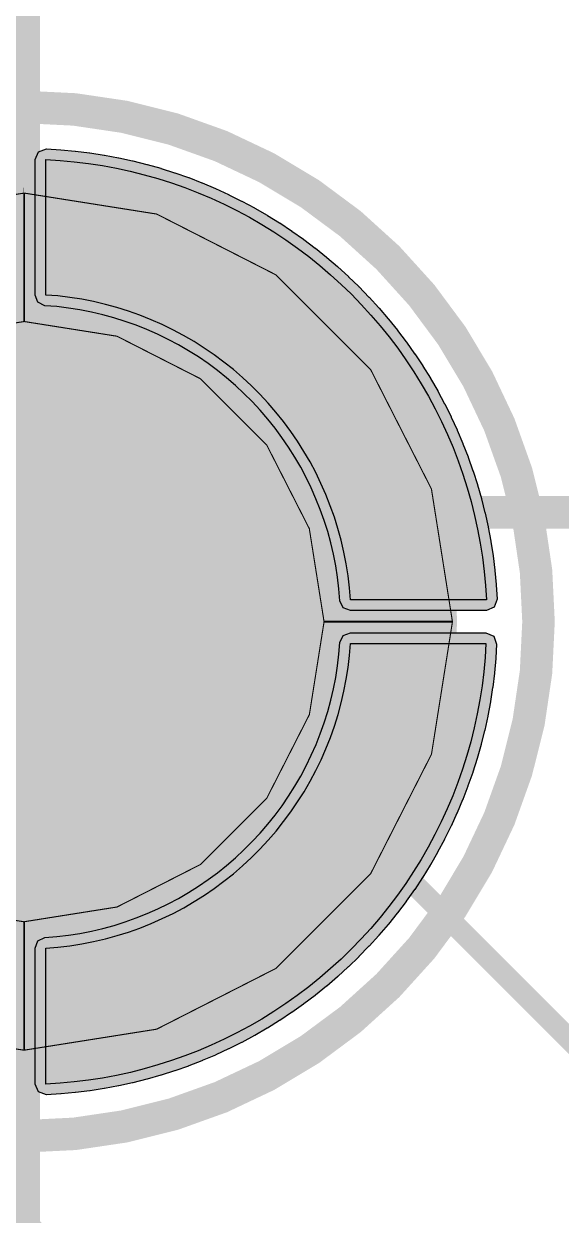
# Model space of a CAD drawing. Header units: millimetres. Extents: x -3 to 238, y -92 to 6.
# Drawn here: x 114.3 to 116.81, y -20.77 to -15.21 of the extents above; entities that cross this region are included whole.
import ezdxf

# ---------------------------------------------------------------- set-up
doc = ezdxf.new("R2010")
doc.units = ezdxf.units.MM
doc.header["$MEASUREMENT"] = 0
for name, color, linetype, true_color in [('Bottom-Layer', 7, 'Continuous', 0x0000ff), ('Bottom-Paste-Mask-Layer', 7, 'Continuous', 0x800000), ('Bottom-Silkscreen-Layer', 7, 'Continuous', 0x66cc33), ('Bottom-Solder-Mask-Layer', 7, 'Continuous', 0xaa00ff), ('Component-Shape-Layer', 7, 'Continuous', 0x00cccc), ('Document-Layer', 7, 'Continuous', 0xffffff), ('Multi-Layer', 7, 'Continuous', 0xc0c0c0), ('Pin-Soldering-Layer', 7, 'Continuous', 0xcc9999), ('Top-Layer', 7, 'Continuous', 0xff0000)]:
    doc.layers.add(name, color=color, linetype=linetype, true_color=true_color)

msp = doc.modelspace()

# ---------------------------------------------------------------- hatches: boundary and pattern name
at = {"layer": 'Bottom-Layer'}
for points in [[(114.4018, -16.4743), (114.4018, -15.8415), (114.4682, -15.8455), (114.5344, -15.8516), (114.6005, -15.8597), (114.6662, -15.8698), (114.7316, -15.882), (114.7966, -15.8962), (114.8611, -15.9124), (114.9251, -15.9305), (114.9886, -15.9506), (115.0513, -15.9727), (115.1134, -15.9967), (115.1747, -16.0226), (115.2352, -16.0503), (115.2947, -16.0799), (115.3534, -16.1114), (115.411, -16.1446), (115.4676, -16.1796), (115.5231, -16.2163), (115.5774, -16.2547), (115.6305, -16.2948), (115.6824, -16.3365), (115.7329, -16.3797), (115.7821, -16.4245), (115.8299, -16.4708), (115.8762, -16.5185), (115.9211, -16.5677), (115.9644, -16.6182), (116.0061, -16.67), (116.0463, -16.7231), (116.0847, -16.7774), (116.1215, -16.8328), (116.1565, -16.8893), (116.1898, -16.9469), (116.2213, -17.0055), (116.251, -17.0651), (116.2788, -17.1255), (116.3048, -17.1868), (116.3288, -17.2488), (116.351, -17.3116), (116.3711, -17.375), (116.3894, -17.4389), (116.4056, -17.5035), (116.4199, -17.5684), (116.4321, -17.6338), (116.4423, -17.6996), (116.4505, -17.7656), (116.4566, -17.8319), (116.4608, -17.8983), (115.8258, -17.8983), (115.8211, -17.842), (115.8144, -17.786), (115.8056, -17.7303), (115.7948, -17.675), (115.7819, -17.6201), (115.7671, -17.5656), (115.7502, -17.5118), (115.7313, -17.4587), (115.7105, -17.4063), (115.6877, -17.3546), (115.663, -17.3039), (115.6366, -17.2541), (115.6082, -17.2053), (115.5781, -17.1577), (115.5462, -17.1111), (115.5126, -17.0658), (115.4774, -17.0217), (115.4406, -16.979), (115.4022, -16.9377), (115.3623, -16.8978), (115.321, -16.8594), (115.2783, -16.8226), (115.2342, -16.7874), (115.1889, -16.7538), (115.1423, -16.7219), (115.0947, -16.6918), (115.0459, -16.6635), (114.9961, -16.637), (114.9454, -16.6123), (114.8938, -16.5895), (114.8413, -16.5687), (114.7882, -16.5498), (114.7344, -16.533), (114.68, -16.5181), (114.625, -16.5052), (114.5697, -16.4944), (114.514, -16.4856), (114.458, -16.4789)], [(115.826, -18.1016), (116.4588, -18.1016), (116.4548, -18.168), (116.4487, -18.2342), (116.4406, -18.3003), (116.4304, -18.366), (116.4183, -18.4314), (116.4041, -18.4964), (116.3879, -18.5609), (116.3697, -18.625), (116.3496, -18.6884), (116.3276, -18.7511), (116.3036, -18.8132), (116.2777, -18.8745), (116.2499, -18.935), (116.2203, -18.9945), (116.1889, -19.0532), (116.1557, -19.1108), (116.1207, -19.1674), (116.0839, -19.2229), (116.0455, -19.2772), (116.0055, -19.3303), (115.9638, -19.3822), (115.9205, -19.4327), (115.8758, -19.4819), (115.8295, -19.5297), (115.7817, -19.576), (115.7326, -19.6209), (115.6821, -19.6642), (115.6303, -19.7059), (115.5772, -19.7461), (115.5229, -19.7845), (115.4675, -19.8213), (115.4109, -19.8563), (115.3533, -19.8896), (115.2947, -19.9211), (115.2352, -19.9508), (115.1747, -19.9786), (115.1135, -20.0046), (115.0514, -20.0286), (114.9887, -20.0508), (114.9253, -20.071), (114.8613, -20.0892), (114.7968, -20.1054), (114.7318, -20.1197), (114.6664, -20.1319), (114.6007, -20.1421), (114.5346, -20.1503), (114.4684, -20.1564), (114.402, -20.1606), (114.402, -19.5256), (114.4582, -19.5209), (114.5142, -19.5142), (114.57, -19.5054), (114.6253, -19.4946), (114.6802, -19.4817), (114.7346, -19.4669), (114.7884, -19.45), (114.8416, -19.4311), (114.894, -19.4103), (114.9456, -19.3875), (114.9964, -19.3628), (115.0462, -19.3364), (115.0949, -19.308), (115.1426, -19.2779), (115.1892, -19.246), (115.2345, -19.2125), (115.2785, -19.1773), (115.3213, -19.1404), (115.3626, -19.102), (115.4025, -19.0621), (115.4409, -19.0208), (115.4777, -18.9781), (115.5129, -18.934), (115.5465, -18.8887), (115.5783, -18.8421), (115.6085, -18.7945), (115.6368, -18.7457), (115.6633, -18.6959), (115.688, -18.6452), (115.7107, -18.5936), (115.7315, -18.5411), (115.7504, -18.488), (115.7673, -18.4342), (115.7822, -18.3798), (115.7951, -18.3249), (115.8059, -18.2695), (115.8147, -18.2138), (115.8214, -18.1578)]]:
    msp.add_hatch(color=256, dxfattribs=at).paths.add_polyline_path(points)
at = {"layer": 'Bottom-Paste-Mask-Layer'}
for points in [[(114.4018, -16.4743), (114.4018, -15.8415), (114.4682, -15.8455), (114.5344, -15.8516), (114.6005, -15.8597), (114.6662, -15.8698), (114.7316, -15.882), (114.7966, -15.8962), (114.8611, -15.9124), (114.9251, -15.9305), (114.9886, -15.9506), (115.0513, -15.9727), (115.1134, -15.9967), (115.1747, -16.0226), (115.2352, -16.0503), (115.2947, -16.0799), (115.3534, -16.1114), (115.411, -16.1446), (115.4676, -16.1796), (115.5231, -16.2163), (115.5774, -16.2547), (115.6305, -16.2948), (115.6824, -16.3365), (115.7329, -16.3797), (115.7821, -16.4245), (115.8299, -16.4708), (115.8762, -16.5185), (115.9211, -16.5677), (115.9644, -16.6182), (116.0061, -16.67), (116.0463, -16.7231), (116.0847, -16.7774), (116.1215, -16.8328), (116.1565, -16.8893), (116.1898, -16.9469), (116.2213, -17.0055), (116.251, -17.0651), (116.2788, -17.1255), (116.3048, -17.1868), (116.3288, -17.2488), (116.351, -17.3116), (116.3711, -17.375), (116.3894, -17.4389), (116.4056, -17.5035), (116.4199, -17.5684), (116.4321, -17.6338), (116.4423, -17.6996), (116.4505, -17.7656), (116.4566, -17.8319), (116.4608, -17.8983), (115.8258, -17.8983), (115.8211, -17.842), (115.8144, -17.786), (115.8056, -17.7303), (115.7948, -17.675), (115.7819, -17.6201), (115.7671, -17.5656), (115.7502, -17.5118), (115.7313, -17.4587), (115.7105, -17.4063), (115.6877, -17.3546), (115.663, -17.3039), (115.6366, -17.2541), (115.6082, -17.2053), (115.5781, -17.1577), (115.5462, -17.1111), (115.5126, -17.0658), (115.4774, -17.0217), (115.4406, -16.979), (115.4022, -16.9377), (115.3623, -16.8978), (115.321, -16.8594), (115.2783, -16.8226), (115.2342, -16.7874), (115.1889, -16.7538), (115.1423, -16.7219), (115.0947, -16.6918), (115.0459, -16.6635), (114.9961, -16.637), (114.9454, -16.6123), (114.8938, -16.5895), (114.8413, -16.5687), (114.7882, -16.5498), (114.7344, -16.533), (114.68, -16.5181), (114.625, -16.5052), (114.5697, -16.4944), (114.514, -16.4856), (114.458, -16.4789)], [(115.826, -18.1016), (116.4588, -18.1016), (116.4548, -18.168), (116.4487, -18.2342), (116.4406, -18.3003), (116.4304, -18.366), (116.4183, -18.4314), (116.4041, -18.4964), (116.3879, -18.5609), (116.3697, -18.625), (116.3496, -18.6884), (116.3276, -18.7511), (116.3036, -18.8132), (116.2777, -18.8745), (116.2499, -18.935), (116.2203, -18.9945), (116.1889, -19.0532), (116.1557, -19.1108), (116.1207, -19.1674), (116.0839, -19.2229), (116.0455, -19.2772), (116.0055, -19.3303), (115.9638, -19.3822), (115.9205, -19.4327), (115.8758, -19.4819), (115.8295, -19.5297), (115.7817, -19.576), (115.7326, -19.6209), (115.6821, -19.6642), (115.6303, -19.7059), (115.5772, -19.7461), (115.5229, -19.7845), (115.4675, -19.8213), (115.4109, -19.8563), (115.3533, -19.8896), (115.2947, -19.9211), (115.2352, -19.9508), (115.1747, -19.9786), (115.1135, -20.0046), (115.0514, -20.0286), (114.9887, -20.0508), (114.9253, -20.071), (114.8613, -20.0892), (114.7968, -20.1054), (114.7318, -20.1197), (114.6664, -20.1319), (114.6007, -20.1421), (114.5346, -20.1503), (114.4684, -20.1564), (114.402, -20.1606), (114.402, -19.5256), (114.4582, -19.5209), (114.5142, -19.5142), (114.57, -19.5054), (114.6253, -19.4946), (114.6802, -19.4817), (114.7346, -19.4669), (114.7884, -19.45), (114.8416, -19.4311), (114.894, -19.4103), (114.9456, -19.3875), (114.9964, -19.3628), (115.0462, -19.3364), (115.0949, -19.308), (115.1426, -19.2779), (115.1892, -19.246), (115.2345, -19.2125), (115.2785, -19.1773), (115.3213, -19.1404), (115.3626, -19.102), (115.4025, -19.0621), (115.4409, -19.0208), (115.4777, -18.9781), (115.5129, -18.934), (115.5465, -18.8887), (115.5783, -18.8421), (115.6085, -18.7945), (115.6368, -18.7457), (115.6633, -18.6959), (115.688, -18.6452), (115.7107, -18.5936), (115.7315, -18.5411), (115.7504, -18.488), (115.7673, -18.4342), (115.7822, -18.3798), (115.7951, -18.3249), (115.8059, -18.2695), (115.8147, -18.2138), (115.8214, -18.1578)]]:
    msp.add_hatch(color=256, dxfattribs=at).paths.add_polyline_path(points)
at = {"layer": 'Bottom-Solder-Mask-Layer'}
for points in [[(114.4529, -16.5286), (114.3977, -16.5241), (114.365, -16.5081), (114.3518, -16.4743), (114.3518, -15.8415), (114.3675, -15.8051), (114.4048, -15.7916), (114.4712, -15.7956), (114.472, -15.7956), (114.4727, -15.7957), (114.539, -15.8018), (114.5398, -15.8019), (114.5405, -15.8019), (114.6066, -15.8101), (114.6073, -15.8102), (114.6081, -15.8103), (114.6738, -15.8204), (114.6746, -15.8205), (114.6753, -15.8207), (114.7408, -15.8328), (114.7415, -15.833), (114.7423, -15.8331), (114.8073, -15.8473), (114.808, -15.8475), (114.8088, -15.8477), (114.8733, -15.8639), (114.874, -15.864), (114.8748, -15.8643), (114.9388, -15.8824), (114.9395, -15.8826), (114.9403, -15.8829), (115.0037, -15.903), (115.0044, -15.9032), (115.0052, -15.9035), (115.0679, -15.9255), (115.0686, -15.9258), (115.0694, -15.9261), (115.1314, -15.95), (115.1321, -15.9503), (115.1328, -15.9506), (115.1941, -15.9765), (115.1948, -15.9768), (115.1955, -15.9771), (115.256, -16.0049), (115.2567, -16.0052), (115.2574, -16.0056), (115.317, -16.0352), (115.3177, -16.0355), (115.3183, -16.0359), (115.377, -16.0673), (115.3777, -16.0677), (115.3783, -16.0681), (115.436, -16.1013), (115.4366, -16.1017), (115.4373, -16.1021), (115.4939, -16.1371), (115.4945, -16.1375), (115.4952, -16.1379), (115.5507, -16.1746), (115.5513, -16.1751), (115.5519, -16.1755), (115.6063, -16.2139), (115.6069, -16.2143), (115.6075, -16.2148), (115.6606, -16.2549), (115.6612, -16.2553), (115.6618, -16.2558), (115.7137, -16.2975), (115.7143, -16.298), (115.7149, -16.2985), (115.7654, -16.3417), (115.766, -16.3422), (115.7666, -16.3427), (115.8158, -16.3875), (115.8163, -16.3881), (115.8169, -16.3886), (115.8647, -16.4349), (115.8652, -16.4354), (115.8658, -16.436), (115.9121, -16.4837), (115.9126, -16.4843), (115.9132, -16.4848), (115.958, -16.534), (115.9585, -16.5345), (115.959, -16.5351), (116.0023, -16.5856), (116.0028, -16.5862), (116.0033, -16.5868), (116.0451, -16.6386), (116.0455, -16.6392), (116.046, -16.6398), (116.0861, -16.6929), (116.0866, -16.6935), (116.0871, -16.6942), (116.1255, -16.7484), (116.1259, -16.7491), (116.1264, -16.7497), (116.1632, -16.8052), (116.1636, -16.8058), (116.164, -16.8065), (116.199, -16.863), (116.1994, -16.8637), (116.1998, -16.8643), (116.2331, -16.9219), (116.2335, -16.9226), (116.2339, -16.9233), (116.2654, -16.9819), (116.2657, -16.9826), (116.2661, -16.9832), (116.2957, -17.0428), (116.2961, -17.0435), (116.2964, -17.0442), (116.3242, -17.1046), (116.3246, -17.1053), (116.3249, -17.106), (116.3508, -17.1673), (116.3511, -17.168), (116.3514, -17.1687), (116.3754, -17.2308), (116.3757, -17.2315), (116.376, -17.2322), (116.3981, -17.2949), (116.3984, -17.2957), (116.3986, -17.2964), (116.4188, -17.3598), (116.419, -17.3605), (116.4192, -17.3613), (116.4374, -17.4253), (116.4377, -17.426), (116.4378, -17.4267), (116.4541, -17.4912), (116.4543, -17.492), (116.4545, -17.4928), (116.4687, -17.5577), (116.4689, -17.5585), (116.469, -17.5592), (116.4813, -17.6246), (116.4814, -17.6254), (116.4815, -17.6262), (116.4917, -17.6919), (116.4918, -17.6927), (116.4919, -17.6934), (116.5001, -17.7595), (116.5002, -17.7602), (116.5003, -17.761), (116.5064, -17.8272), (116.5065, -17.828), (116.5065, -17.8288), (116.5107, -17.8952), (116.4972, -17.9325), (116.4608, -17.9483), (115.8258, -17.9483), (115.7919, -17.935), (115.7759, -17.9024), (115.7714, -17.8471), (115.7649, -17.7929), (115.7564, -17.739), (115.7459, -17.6855), (115.7335, -17.6324), (115.7191, -17.5797), (115.7027, -17.5277), (115.6845, -17.4763), (115.6643, -17.4256), (115.6423, -17.3757), (115.6185, -17.3266), (115.5929, -17.2784), (115.5654, -17.2313), (115.5363, -17.1851), (115.5055, -17.1401), (115.473, -17.0963), (115.439, -17.0537), (115.4033, -17.0124), (115.3662, -16.9724), (115.3276, -16.9338), (115.2877, -16.8967), (115.2463, -16.861), (115.2037, -16.827), (115.1599, -16.7945), (115.1149, -16.7637), (115.0687, -16.7346), (115.0216, -16.7072), (114.9734, -16.6815), (114.9243, -16.6577), (114.8744, -16.6357), (114.8237, -16.6155), (114.7723, -16.5973), (114.7203, -16.5809), (114.6677, -16.5665), (114.6145, -16.5541), (114.561, -16.5436), (114.5071, -16.5351)], [(115.7716, -18.1527), (115.7762, -18.0975), (115.7921, -18.0648), (115.826, -18.0516), (116.4588, -18.0516), (116.4952, -18.0673), (116.5087, -18.1046), (116.5047, -18.171), (116.5046, -18.1718), (116.5046, -18.1725), (116.4985, -18.2388), (116.4984, -18.2396), (116.4983, -18.2403), (116.4902, -18.3064), (116.4901, -18.3071), (116.49, -18.3079), (116.4798, -18.3736), (116.4797, -18.3744), (116.4796, -18.3751), (116.4674, -18.4406), (116.4673, -18.4413), (116.4671, -18.4421), (116.4529, -18.5071), (116.4528, -18.5078), (116.4526, -18.5086), (116.4364, -18.5731), (116.4362, -18.5739), (116.436, -18.5746), (116.4178, -18.6386), (116.4176, -18.6393), (116.4174, -18.6401), (116.3973, -18.7035), (116.3971, -18.7042), (116.3968, -18.705), (116.3747, -18.7677), (116.3745, -18.7684), (116.3742, -18.7692), (116.3502, -18.8312), (116.3499, -18.8319), (116.3496, -18.8326), (116.3238, -18.8939), (116.3235, -18.8946), (116.3231, -18.8953), (116.2954, -18.9558), (116.295, -18.9565), (116.2947, -18.9572), (116.2651, -19.0168), (116.2647, -19.0175), (116.2644, -19.0182), (116.2329, -19.0768), (116.2326, -19.0775), (116.2322, -19.0781), (116.199, -19.1358), (116.1986, -19.1364), (116.1982, -19.1371), (116.1632, -19.1937), (116.1628, -19.1943), (116.1624, -19.195), (116.1256, -19.2505), (116.1252, -19.2511), (116.1248, -19.2517), (116.0864, -19.3061), (116.0859, -19.3067), (116.0855, -19.3073), (116.0454, -19.3604), (116.0449, -19.361), (116.0445, -19.3616), (116.0028, -19.4135), (116.0023, -19.4141), (116.0018, -19.4147), (115.9585, -19.4652), (115.958, -19.4658), (115.9575, -19.4664), (115.9127, -19.5156), (115.9122, -19.5162), (115.9117, -19.5167), (115.8654, -19.5645), (115.8648, -19.565), (115.8643, -19.5656), (115.8166, -19.6119), (115.816, -19.6124), (115.8154, -19.613), (115.7663, -19.6578), (115.7657, -19.6583), (115.7651, -19.6588), (115.7146, -19.7021), (115.7141, -19.7026), (115.7135, -19.7031), (115.6616, -19.7449), (115.661, -19.7453), (115.6604, -19.7458), (115.6073, -19.7859), (115.6067, -19.7864), (115.6061, -19.7869), (115.5518, -19.8253), (115.5512, -19.8258), (115.5505, -19.8262), (115.4951, -19.863), (115.4945, -19.8634), (115.4938, -19.8638), (115.4373, -19.8988), (115.4366, -19.8992), (115.4359, -19.8996), (115.3783, -19.9329), (115.3777, -19.9333), (115.377, -19.9337), (115.3184, -19.9652), (115.3177, -19.9655), (115.317, -19.9659), (115.2575, -19.9956), (115.2568, -19.9959), (115.2561, -19.9962), (115.1956, -20.024), (115.1949, -20.0244), (115.1942, -20.0247), (115.133, -20.0506), (115.1323, -20.0509), (115.1316, -20.0512), (115.0695, -20.0753), (115.0688, -20.0755), (115.0681, -20.0758), (115.0053, -20.0979), (115.0046, -20.0982), (115.0039, -20.0984), (114.9405, -20.1186), (114.9397, -20.1188), (114.939, -20.119), (114.875, -20.1373), (114.8743, -20.1375), (114.8735, -20.1376), (114.809, -20.1539), (114.8083, -20.1541), (114.8075, -20.1543), (114.7425, -20.1685), (114.7418, -20.1687), (114.741, -20.1688), (114.6756, -20.1811), (114.6749, -20.1812), (114.6741, -20.1813), (114.6084, -20.1915), (114.6076, -20.1916), (114.6068, -20.1917), (114.5408, -20.1999), (114.54, -20.2), (114.5393, -20.2001), (114.473, -20.2062), (114.4723, -20.2063), (114.4715, -20.2064), (114.4051, -20.2105), (114.3678, -20.197), (114.352, -20.1606), (114.352, -19.5256), (114.3652, -19.4917), (114.3979, -19.4757), (114.4532, -19.4712), (114.5074, -19.4647), (114.5613, -19.4562), (114.6148, -19.4457), (114.6679, -19.4333), (114.7205, -19.4189), (114.7726, -19.4025), (114.824, -19.3843), (114.8747, -19.3641), (114.9246, -19.3421), (114.9737, -19.3183), (115.0218, -19.2927), (115.069, -19.2652), (115.1151, -19.2361), (115.1601, -19.2053), (115.204, -19.1728), (115.2466, -19.1388), (115.2879, -19.1032), (115.3279, -19.066), (115.3665, -19.0274), (115.4036, -18.9875), (115.4392, -18.9462), (115.4733, -18.9035), (115.5057, -18.8597), (115.5366, -18.8147), (115.5657, -18.7685), (115.5931, -18.7214), (115.6187, -18.6732), (115.6426, -18.6242), (115.6646, -18.5742), (115.6847, -18.5235), (115.703, -18.4721), (115.7193, -18.4201), (115.7337, -18.3675), (115.7462, -18.3143), (115.7566, -18.2608), (115.7651, -18.2069)]]:
    msp.add_hatch(color=256, dxfattribs=at).paths.add_polyline_path(points)
at = {"layer": 'Multi-Layer'}
msp.add_hatch(color=256, dxfattribs=at).paths.add_polyline_path([(112.9002, -18, 1), (115.7002, -18, 1)])
msp.add_hatch(color=256, dxfattribs=at).paths.add_polyline_path([(112.9002, -18, 1), (115.7002, -18, 1)])
at = {"layer": 'Pin-Soldering-Layer'}
for points in [[(114.3018, -15.9983), (114.3018, -16.5983), (114.7344, -16.6668), (115.1247, -16.8656), (115.4344, -17.1754), (115.6332, -17.5656), (115.7018, -17.9983), (116.3018, -17.9983), (116.2039, -17.3802), (115.9198, -16.8227), (115.4773, -16.3802), (114.9198, -16.0961)], [(114.3018, -15.9983), (114.3018, -16.5983), (114.7344, -16.6668), (115.1247, -16.8656), (115.4344, -17.1754), (115.6332, -17.5656), (115.7018, -17.9983), (116.3018, -17.9983), (116.2039, -17.3802), (115.9198, -16.8227), (115.4773, -16.3802), (114.9198, -16.0961)], [(116.302, -18.0016), (115.702, -18.0016), (115.6335, -18.4342), (115.4346, -18.8245), (115.1249, -19.1342), (114.7346, -19.333), (114.302, -19.4016), (114.302, -20.0016), (114.92, -19.9037), (115.4776, -19.6196), (115.92, -19.1771), (116.2041, -18.6196)], [(116.302, -18.0016), (115.702, -18.0016), (115.6335, -18.4342), (115.4346, -18.8245), (115.1249, -19.1342), (114.7346, -19.333), (114.302, -19.4016), (114.302, -20.0016), (114.92, -19.9037), (115.4776, -19.6196), (115.92, -19.1771), (116.2041, -18.6196)]]:
    msp.add_hatch(color=256, dxfattribs=at).paths.add_polyline_path(points)

# ---------------------------------------------------------------- linework, layer by layer
at = {"layer": 'Bottom-Layer'}
for points in [[(114.4018, -16.4743), (114.4018, -15.8415), (114.4682, -15.8455), (114.5344, -15.8516), (114.6005, -15.8597), (114.6662, -15.8698), (114.7316, -15.882), (114.7966, -15.8962), (114.8611, -15.9124), (114.9251, -15.9305), (114.9886, -15.9506), (115.0513, -15.9727), (115.1134, -15.9967), (115.1747, -16.0226), (115.2352, -16.0503), (115.2947, -16.0799), (115.3534, -16.1114), (115.411, -16.1446), (115.4676, -16.1796), (115.5231, -16.2163), (115.5774, -16.2547), (115.6305, -16.2948), (115.6824, -16.3365), (115.7329, -16.3797), (115.7821, -16.4245), (115.8299, -16.4708), (115.8762, -16.5185), (115.9211, -16.5677), (115.9644, -16.6182), (116.0061, -16.67), (116.0463, -16.7231), (116.0847, -16.7774), (116.1215, -16.8328), (116.1565, -16.8893), (116.1898, -16.9469), (116.2213, -17.0055), (116.251, -17.0651), (116.2788, -17.1255), (116.3048, -17.1868), (116.3288, -17.2488), (116.351, -17.3116), (116.3711, -17.375), (116.3894, -17.4389), (116.4056, -17.5035), (116.4199, -17.5684), (116.4321, -17.6338), (116.4423, -17.6996), (116.4505, -17.7656), (116.4566, -17.8319), (116.4608, -17.8983), (115.8258, -17.8983), (115.8211, -17.842), (115.8144, -17.786), (115.8056, -17.7303), (115.7948, -17.675), (115.7819, -17.6201), (115.7671, -17.5656), (115.7502, -17.5118), (115.7313, -17.4587), (115.7105, -17.4063), (115.6877, -17.3546), (115.663, -17.3039), (115.6366, -17.2541), (115.6082, -17.2053), (115.5781, -17.1577), (115.5462, -17.1111), (115.5126, -17.0658), (115.4774, -17.0217), (115.4406, -16.979), (115.4022, -16.9377), (115.3623, -16.8978), (115.321, -16.8594), (115.2783, -16.8226), (115.2342, -16.7874), (115.1889, -16.7538), (115.1423, -16.7219), (115.0947, -16.6918), (115.0459, -16.6635), (114.9961, -16.637), (114.9454, -16.6123), (114.8938, -16.5895), (114.8413, -16.5687), (114.7882, -16.5498), (114.7344, -16.533), (114.68, -16.5181), (114.625, -16.5052), (114.5697, -16.4944), (114.514, -16.4856), (114.458, -16.4789)], [(115.826, -18.1016), (116.4588, -18.1016), (116.4548, -18.168), (116.4487, -18.2342), (116.4406, -18.3003), (116.4304, -18.366), (116.4183, -18.4314), (116.4041, -18.4964), (116.3879, -18.5609), (116.3697, -18.625), (116.3496, -18.6884), (116.3276, -18.7511), (116.3036, -18.8132), (116.2777, -18.8745), (116.2499, -18.935), (116.2203, -18.9945), (116.1889, -19.0532), (116.1557, -19.1108), (116.1207, -19.1674), (116.0839, -19.2229), (116.0455, -19.2772), (116.0055, -19.3303), (115.9638, -19.3822), (115.9205, -19.4327), (115.8758, -19.4819), (115.8295, -19.5297), (115.7817, -19.576), (115.7326, -19.6209), (115.6821, -19.6642), (115.6303, -19.7059), (115.5772, -19.7461), (115.5229, -19.7845), (115.4675, -19.8213), (115.4109, -19.8563), (115.3533, -19.8896), (115.2947, -19.9211), (115.2352, -19.9508), (115.1747, -19.9786), (115.1135, -20.0046), (115.0514, -20.0286), (114.9887, -20.0508), (114.9253, -20.071), (114.8613, -20.0892), (114.7968, -20.1054), (114.7318, -20.1197), (114.6664, -20.1319), (114.6007, -20.1421), (114.5346, -20.1503), (114.4684, -20.1564), (114.402, -20.1606), (114.402, -19.5256), (114.4582, -19.5209), (114.5142, -19.5142), (114.57, -19.5054), (114.6253, -19.4946), (114.6802, -19.4817), (114.7346, -19.4669), (114.7884, -19.45), (114.8416, -19.4311), (114.894, -19.4103), (114.9456, -19.3875), (114.9964, -19.3628), (115.0462, -19.3364), (115.0949, -19.308), (115.1426, -19.2779), (115.1892, -19.246), (115.2345, -19.2125), (115.2785, -19.1773), (115.3213, -19.1404), (115.3626, -19.102), (115.4025, -19.0621), (115.4409, -19.0208), (115.4777, -18.9781), (115.5129, -18.934), (115.5465, -18.8887), (115.5783, -18.8421), (115.6085, -18.7945), (115.6368, -18.7457), (115.6633, -18.6959), (115.688, -18.6452), (115.7107, -18.5936), (115.7315, -18.5411), (115.7504, -18.488), (115.7673, -18.4342), (115.7822, -18.3798), (115.7951, -18.3249), (115.8059, -18.2695), (115.8147, -18.2138), (115.8214, -18.1578)]]:
    msp.add_lwpolyline(points, close=True, dxfattribs=at)
at = {"layer": 'Bottom-Paste-Mask-Layer'}
for points in [[(114.4018, -16.4743), (114.4018, -15.8415), (114.4682, -15.8455), (114.5344, -15.8516), (114.6005, -15.8597), (114.6662, -15.8698), (114.7316, -15.882), (114.7966, -15.8962), (114.8611, -15.9124), (114.9251, -15.9305), (114.9886, -15.9506), (115.0513, -15.9727), (115.1134, -15.9967), (115.1747, -16.0226), (115.2352, -16.0503), (115.2947, -16.0799), (115.3534, -16.1114), (115.411, -16.1446), (115.4676, -16.1796), (115.5231, -16.2163), (115.5774, -16.2547), (115.6305, -16.2948), (115.6824, -16.3365), (115.7329, -16.3797), (115.7821, -16.4245), (115.8299, -16.4708), (115.8762, -16.5185), (115.9211, -16.5677), (115.9644, -16.6182), (116.0061, -16.67), (116.0463, -16.7231), (116.0847, -16.7774), (116.1215, -16.8328), (116.1565, -16.8893), (116.1898, -16.9469), (116.2213, -17.0055), (116.251, -17.0651), (116.2788, -17.1255), (116.3048, -17.1868), (116.3288, -17.2488), (116.351, -17.3116), (116.3711, -17.375), (116.3894, -17.4389), (116.4056, -17.5035), (116.4199, -17.5684), (116.4321, -17.6338), (116.4423, -17.6996), (116.4505, -17.7656), (116.4566, -17.8319), (116.4608, -17.8983), (115.8258, -17.8983), (115.8211, -17.842), (115.8144, -17.786), (115.8056, -17.7303), (115.7948, -17.675), (115.7819, -17.6201), (115.7671, -17.5656), (115.7502, -17.5118), (115.7313, -17.4587), (115.7105, -17.4063), (115.6877, -17.3546), (115.663, -17.3039), (115.6366, -17.2541), (115.6082, -17.2053), (115.5781, -17.1577), (115.5462, -17.1111), (115.5126, -17.0658), (115.4774, -17.0217), (115.4406, -16.979), (115.4022, -16.9377), (115.3623, -16.8978), (115.321, -16.8594), (115.2783, -16.8226), (115.2342, -16.7874), (115.1889, -16.7538), (115.1423, -16.7219), (115.0947, -16.6918), (115.0459, -16.6635), (114.9961, -16.637), (114.9454, -16.6123), (114.8938, -16.5895), (114.8413, -16.5687), (114.7882, -16.5498), (114.7344, -16.533), (114.68, -16.5181), (114.625, -16.5052), (114.5697, -16.4944), (114.514, -16.4856), (114.458, -16.4789)], [(115.826, -18.1016), (116.4588, -18.1016), (116.4548, -18.168), (116.4487, -18.2342), (116.4406, -18.3003), (116.4304, -18.366), (116.4183, -18.4314), (116.4041, -18.4964), (116.3879, -18.5609), (116.3697, -18.625), (116.3496, -18.6884), (116.3276, -18.7511), (116.3036, -18.8132), (116.2777, -18.8745), (116.2499, -18.935), (116.2203, -18.9945), (116.1889, -19.0532), (116.1557, -19.1108), (116.1207, -19.1674), (116.0839, -19.2229), (116.0455, -19.2772), (116.0055, -19.3303), (115.9638, -19.3822), (115.9205, -19.4327), (115.8758, -19.4819), (115.8295, -19.5297), (115.7817, -19.576), (115.7326, -19.6209), (115.6821, -19.6642), (115.6303, -19.7059), (115.5772, -19.7461), (115.5229, -19.7845), (115.4675, -19.8213), (115.4109, -19.8563), (115.3533, -19.8896), (115.2947, -19.9211), (115.2352, -19.9508), (115.1747, -19.9786), (115.1135, -20.0046), (115.0514, -20.0286), (114.9887, -20.0508), (114.9253, -20.071), (114.8613, -20.0892), (114.7968, -20.1054), (114.7318, -20.1197), (114.6664, -20.1319), (114.6007, -20.1421), (114.5346, -20.1503), (114.4684, -20.1564), (114.402, -20.1606), (114.402, -19.5256), (114.4582, -19.5209), (114.5142, -19.5142), (114.57, -19.5054), (114.6253, -19.4946), (114.6802, -19.4817), (114.7346, -19.4669), (114.7884, -19.45), (114.8416, -19.4311), (114.894, -19.4103), (114.9456, -19.3875), (114.9964, -19.3628), (115.0462, -19.3364), (115.0949, -19.308), (115.1426, -19.2779), (115.1892, -19.246), (115.2345, -19.2125), (115.2785, -19.1773), (115.3213, -19.1404), (115.3626, -19.102), (115.4025, -19.0621), (115.4409, -19.0208), (115.4777, -18.9781), (115.5129, -18.934), (115.5465, -18.8887), (115.5783, -18.8421), (115.6085, -18.7945), (115.6368, -18.7457), (115.6633, -18.6959), (115.688, -18.6452), (115.7107, -18.5936), (115.7315, -18.5411), (115.7504, -18.488), (115.7673, -18.4342), (115.7822, -18.3798), (115.7951, -18.3249), (115.8059, -18.2695), (115.8147, -18.2138), (115.8214, -18.1578)]]:
    msp.add_lwpolyline(points, close=True, dxfattribs=at)
at = {"layer": 'Bottom-Silkscreen-Layer', "const_width": 0.152}
msp.add_lwpolyline([(111.8961, -18, 1), (116.7044, -18), (116.7044, -18, 1), (111.8961, -18)], format="xyb", dxfattribs=at)
msp.add_lwpolyline([(111.8961, -18, 1), (116.7044, -18), (116.7044, -18, 1), (111.8961, -18)], format="xyb", dxfattribs=at)
at = {"layer": 'Bottom-Solder-Mask-Layer'}
for points in [[(114.4529, -16.5286), (114.3977, -16.5241), (114.365, -16.5081), (114.3518, -16.4743), (114.3518, -15.8415), (114.3675, -15.8051), (114.4048, -15.7916), (114.4712, -15.7956), (114.472, -15.7956), (114.4727, -15.7957), (114.539, -15.8018), (114.5398, -15.8019), (114.5405, -15.8019), (114.6066, -15.8101), (114.6073, -15.8102), (114.6081, -15.8103), (114.6738, -15.8204), (114.6746, -15.8205), (114.6753, -15.8207), (114.7408, -15.8328), (114.7415, -15.833), (114.7423, -15.8331), (114.8073, -15.8473), (114.808, -15.8475), (114.8088, -15.8477), (114.8733, -15.8639), (114.874, -15.864), (114.8748, -15.8643), (114.9388, -15.8824), (114.9395, -15.8826), (114.9403, -15.8829), (115.0037, -15.903), (115.0044, -15.9032), (115.0052, -15.9035), (115.0679, -15.9255), (115.0686, -15.9258), (115.0694, -15.9261), (115.1314, -15.95), (115.1321, -15.9503), (115.1328, -15.9506), (115.1941, -15.9765), (115.1948, -15.9768), (115.1955, -15.9771), (115.256, -16.0049), (115.2567, -16.0052), (115.2574, -16.0056), (115.317, -16.0352), (115.3177, -16.0355), (115.3183, -16.0359), (115.377, -16.0673), (115.3777, -16.0677), (115.3783, -16.0681), (115.436, -16.1013), (115.4366, -16.1017), (115.4373, -16.1021), (115.4939, -16.1371), (115.4945, -16.1375), (115.4952, -16.1379), (115.5507, -16.1746), (115.5513, -16.1751), (115.5519, -16.1755), (115.6063, -16.2139), (115.6069, -16.2143), (115.6075, -16.2148), (115.6606, -16.2549), (115.6612, -16.2553), (115.6618, -16.2558), (115.7137, -16.2975), (115.7143, -16.298), (115.7149, -16.2985), (115.7654, -16.3417), (115.766, -16.3422), (115.7666, -16.3427), (115.8158, -16.3875), (115.8163, -16.3881), (115.8169, -16.3886), (115.8647, -16.4349), (115.8652, -16.4354), (115.8658, -16.436), (115.9121, -16.4837), (115.9126, -16.4843), (115.9132, -16.4848), (115.958, -16.534), (115.9585, -16.5345), (115.959, -16.5351), (116.0023, -16.5856), (116.0028, -16.5862), (116.0033, -16.5868), (116.0451, -16.6386), (116.0455, -16.6392), (116.046, -16.6398), (116.0861, -16.6929), (116.0866, -16.6935), (116.0871, -16.6942), (116.1255, -16.7484), (116.1259, -16.7491), (116.1264, -16.7497), (116.1632, -16.8052), (116.1636, -16.8058), (116.164, -16.8065), (116.199, -16.863), (116.1994, -16.8637), (116.1998, -16.8643), (116.2331, -16.9219), (116.2335, -16.9226), (116.2339, -16.9233), (116.2654, -16.9819), (116.2657, -16.9826), (116.2661, -16.9832), (116.2957, -17.0428), (116.2961, -17.0435), (116.2964, -17.0442), (116.3242, -17.1046), (116.3246, -17.1053), (116.3249, -17.106), (116.3508, -17.1673), (116.3511, -17.168), (116.3514, -17.1687), (116.3754, -17.2308), (116.3757, -17.2315), (116.376, -17.2322), (116.3981, -17.2949), (116.3984, -17.2957), (116.3986, -17.2964), (116.4188, -17.3598), (116.419, -17.3605), (116.4192, -17.3613), (116.4374, -17.4253), (116.4377, -17.426), (116.4378, -17.4267), (116.4541, -17.4912), (116.4543, -17.492), (116.4545, -17.4928), (116.4687, -17.5577), (116.4689, -17.5585), (116.469, -17.5592), (116.4813, -17.6246), (116.4814, -17.6254), (116.4815, -17.6262), (116.4917, -17.6919), (116.4918, -17.6927), (116.4919, -17.6934), (116.5001, -17.7595), (116.5002, -17.7602), (116.5003, -17.761), (116.5064, -17.8272), (116.5065, -17.828), (116.5065, -17.8288), (116.5107, -17.8952), (116.4972, -17.9325), (116.4608, -17.9483), (115.8258, -17.9483), (115.7919, -17.935), (115.7759, -17.9024), (115.7714, -17.8471), (115.7649, -17.7929), (115.7564, -17.739), (115.7459, -17.6855), (115.7335, -17.6324), (115.7191, -17.5797), (115.7027, -17.5277), (115.6845, -17.4763), (115.6643, -17.4256), (115.6423, -17.3757), (115.6185, -17.3266), (115.5929, -17.2784), (115.5654, -17.2313), (115.5363, -17.1851), (115.5055, -17.1401), (115.473, -17.0963), (115.439, -17.0537), (115.4033, -17.0124), (115.3662, -16.9724), (115.3276, -16.9338), (115.2877, -16.8967), (115.2463, -16.861), (115.2037, -16.827), (115.1599, -16.7945), (115.1149, -16.7637), (115.0687, -16.7346), (115.0216, -16.7072), (114.9734, -16.6815), (114.9243, -16.6577), (114.8744, -16.6357), (114.8237, -16.6155), (114.7723, -16.5973), (114.7203, -16.5809), (114.6677, -16.5665), (114.6145, -16.5541), (114.561, -16.5436), (114.5071, -16.5351)], [(115.7716, -18.1527), (115.7762, -18.0975), (115.7921, -18.0648), (115.826, -18.0516), (116.4588, -18.0516), (116.4952, -18.0673), (116.5087, -18.1046), (116.5047, -18.171), (116.5046, -18.1718), (116.5046, -18.1725), (116.4985, -18.2388), (116.4984, -18.2396), (116.4983, -18.2403), (116.4902, -18.3064), (116.4901, -18.3071), (116.49, -18.3079), (116.4798, -18.3736), (116.4797, -18.3744), (116.4796, -18.3751), (116.4674, -18.4406), (116.4673, -18.4413), (116.4671, -18.4421), (116.4529, -18.5071), (116.4528, -18.5078), (116.4526, -18.5086), (116.4364, -18.5731), (116.4362, -18.5739), (116.436, -18.5746), (116.4178, -18.6386), (116.4176, -18.6393), (116.4174, -18.6401), (116.3973, -18.7035), (116.3971, -18.7042), (116.3968, -18.705), (116.3747, -18.7677), (116.3745, -18.7684), (116.3742, -18.7692), (116.3502, -18.8312), (116.3499, -18.8319), (116.3496, -18.8326), (116.3238, -18.8939), (116.3235, -18.8946), (116.3231, -18.8953), (116.2954, -18.9558), (116.295, -18.9565), (116.2947, -18.9572), (116.2651, -19.0168), (116.2647, -19.0175), (116.2644, -19.0182), (116.2329, -19.0768), (116.2326, -19.0775), (116.2322, -19.0781), (116.199, -19.1358), (116.1986, -19.1364), (116.1982, -19.1371), (116.1632, -19.1937), (116.1628, -19.1943), (116.1624, -19.195), (116.1256, -19.2505), (116.1252, -19.2511), (116.1248, -19.2517), (116.0864, -19.3061), (116.0859, -19.3067), (116.0855, -19.3073), (116.0454, -19.3604), (116.0449, -19.361), (116.0445, -19.3616), (116.0028, -19.4135), (116.0023, -19.4141), (116.0018, -19.4147), (115.9585, -19.4652), (115.958, -19.4658), (115.9575, -19.4664), (115.9127, -19.5156), (115.9122, -19.5162), (115.9117, -19.5167), (115.8654, -19.5645), (115.8648, -19.565), (115.8643, -19.5656), (115.8166, -19.6119), (115.816, -19.6124), (115.8154, -19.613), (115.7663, -19.6578), (115.7657, -19.6583), (115.7651, -19.6588), (115.7146, -19.7021), (115.7141, -19.7026), (115.7135, -19.7031), (115.6616, -19.7449), (115.661, -19.7453), (115.6604, -19.7458), (115.6073, -19.7859), (115.6067, -19.7864), (115.6061, -19.7869), (115.5518, -19.8253), (115.5512, -19.8258), (115.5505, -19.8262), (115.4951, -19.863), (115.4945, -19.8634), (115.4938, -19.8638), (115.4373, -19.8988), (115.4366, -19.8992), (115.4359, -19.8996), (115.3783, -19.9329), (115.3777, -19.9333), (115.377, -19.9337), (115.3184, -19.9652), (115.3177, -19.9655), (115.317, -19.9659), (115.2575, -19.9956), (115.2568, -19.9959), (115.2561, -19.9962), (115.1956, -20.024), (115.1949, -20.0244), (115.1942, -20.0247), (115.133, -20.0506), (115.1323, -20.0509), (115.1316, -20.0512), (115.0695, -20.0753), (115.0688, -20.0755), (115.0681, -20.0758), (115.0053, -20.0979), (115.0046, -20.0982), (115.0039, -20.0984), (114.9405, -20.1186), (114.9397, -20.1188), (114.939, -20.119), (114.875, -20.1373), (114.8743, -20.1375), (114.8735, -20.1376), (114.809, -20.1539), (114.8083, -20.1541), (114.8075, -20.1543), (114.7425, -20.1685), (114.7418, -20.1687), (114.741, -20.1688), (114.6756, -20.1811), (114.6749, -20.1812), (114.6741, -20.1813), (114.6084, -20.1915), (114.6076, -20.1916), (114.6068, -20.1917), (114.5408, -20.1999), (114.54, -20.2), (114.5393, -20.2001), (114.473, -20.2062), (114.4723, -20.2063), (114.4715, -20.2064), (114.4051, -20.2105), (114.3678, -20.197), (114.352, -20.1606), (114.352, -19.5256), (114.3652, -19.4917), (114.3979, -19.4757), (114.4532, -19.4712), (114.5074, -19.4647), (114.5613, -19.4562), (114.6148, -19.4457), (114.6679, -19.4333), (114.7205, -19.4189), (114.7726, -19.4025), (114.824, -19.3843), (114.8747, -19.3641), (114.9246, -19.3421), (114.9737, -19.3183), (115.0218, -19.2927), (115.069, -19.2652), (115.1151, -19.2361), (115.1601, -19.2053), (115.204, -19.1728), (115.2466, -19.1388), (115.2879, -19.1032), (115.3279, -19.066), (115.3665, -19.0274), (115.4036, -18.9875), (115.4392, -18.9462), (115.4733, -18.9035), (115.5057, -18.8597), (115.5366, -18.8147), (115.5657, -18.7685), (115.5931, -18.7214), (115.6187, -18.6732), (115.6426, -18.6242), (115.6646, -18.5742), (115.6847, -18.5235), (115.703, -18.4721), (115.7193, -18.4201), (115.7337, -18.3675), (115.7462, -18.3143), (115.7566, -18.2608), (115.7651, -18.2069)]]:
    msp.add_lwpolyline(points, close=True, dxfattribs=at)
at = {"layer": 'Component-Shape-Layer', "const_width": 0.0508}
msp.add_lwpolyline([(114.2985, -19.9985, 0.414), (116.2985, -17.9985, 0.414), (114.2989, -15.9985), (114.2985, -15.9985, 0.414), (112.2985, -17.9985, 0.414)], format="xyb", close=True, dxfattribs=at)
msp.add_lwpolyline([(114.2985, -19.9985, 0.414), (116.2985, -17.9985, 0.414), (114.2989, -15.9985), (114.2985, -15.9985, 0.414), (112.2985, -17.9985, 0.414)], format="xyb", close=True, dxfattribs=at)
msp.add_lwpolyline([(114.2989, -15.9985), (114.2991, -15.9985), (114.2985, -15.9985)], close=True, dxfattribs=at)
msp.add_lwpolyline([(114.2989, -15.9985), (114.2991, -15.9985), (114.2985, -15.9985)], close=True, dxfattribs=at)
at = {"layer": 'Document-Layer', "const_width": 0.15}
for points in [[(114.3002, -10), (114.3002, -29.05)], [(114.3002, -29.05), (114.3002, -10)], [(114.3002, -10), (114.3002, -29.05)], [(114.3002, -29.05), (114.3002, -10)]]:
    msp.add_lwpolyline(points, dxfattribs=at)
at = {"layer": 'Document-Layer'}
for points, const_width in [([(116.7008, -23.1976, 1), (118.3979, -21.5006), (110.9061, -14.0088, 1), (109.209, -15.7058)], 0.1), ([(113.6751, -18, 1), (114.9253, -18, 1)], 1.25), ([(113.6751, -18, 1), (114.9253, -18, 1)], 1.25)]:
    msp.add_lwpolyline(points, format="xyb", close=True, dxfattribs=dict(at, const_width=const_width))
at = {"layer": 'Multi-Layer', "const_width": 0.6452}
msp.add_lwpolyline([(112.9002, -18, 1), (115.7002, -18), (115.7002, -18, 1), (112.9002, -18)], format="xyb", dxfattribs=at)
msp.add_lwpolyline([(112.9002, -18, 1), (115.7002, -18), (115.7002, -18, 1), (112.9002, -18)], format="xyb", dxfattribs=at)
at = {"layer": 'Pin-Soldering-Layer', "const_width": 0.00508}
for points in [[(112.2985, -17.9985), (112.8985, -17.9985), (112.967, -17.5659), (113.1658, -17.1756), (113.4756, -16.8659), (113.8658, -16.667), (114.2985, -16.5985), (114.2985, -15.9985), (113.6804, -16.0964), (113.1229, -16.3805), (112.6804, -16.8229), (112.3963, -17.3805)], [(112.2985, -17.9985), (112.8985, -17.9985), (112.967, -17.5659), (113.1658, -17.1756), (113.4756, -16.8659), (113.8658, -16.667), (114.2985, -16.5985), (114.2985, -15.9985), (113.6804, -16.0964), (113.1229, -16.3805), (112.6804, -16.8229), (112.3963, -17.3805)], [(114.3018, -15.9983), (114.3018, -16.5983), (114.7344, -16.6668), (115.1247, -16.8656), (115.4344, -17.1754), (115.6332, -17.5656), (115.7018, -17.9983), (116.3018, -17.9983), (116.2039, -17.3802), (115.9198, -16.8227), (115.4773, -16.3802), (114.9198, -16.0961)], [(114.3018, -15.9983), (114.3018, -16.5983), (114.7344, -16.6668), (115.1247, -16.8656), (115.4344, -17.1754), (115.6332, -17.5656), (115.7018, -17.9983), (116.3018, -17.9983), (116.2039, -17.3802), (115.9198, -16.8227), (115.4773, -16.3802), (114.9198, -16.0961)], [(114.2987, -20.0018), (114.2987, -19.4018), (113.8661, -19.3333), (113.4758, -19.1344), (113.1661, -18.8247), (112.9672, -18.4344), (112.8987, -18.0018), (112.2987, -18.0018), (112.3966, -18.6198), (112.6807, -19.1774), (113.1231, -19.6198), (113.6807, -19.9039)], [(114.2987, -20.0018), (114.2987, -19.4018), (113.8661, -19.3333), (113.4758, -19.1344), (113.1661, -18.8247), (112.9672, -18.4344), (112.8987, -18.0018), (112.2987, -18.0018), (112.3966, -18.6198), (112.6807, -19.1774), (113.1231, -19.6198), (113.6807, -19.9039)], [(116.302, -18.0016), (115.702, -18.0016), (115.6335, -18.4342), (115.4346, -18.8245), (115.1249, -19.1342), (114.7346, -19.333), (114.302, -19.4016), (114.302, -20.0016), (114.92, -19.9037), (115.4776, -19.6196), (115.92, -19.1771), (116.2041, -18.6196)], [(116.302, -18.0016), (115.702, -18.0016), (115.6335, -18.4342), (115.4346, -18.8245), (115.1249, -19.1342), (114.7346, -19.333), (114.302, -19.4016), (114.302, -20.0016), (114.92, -19.9037), (115.4776, -19.6196), (115.92, -19.1771), (116.2041, -18.6196)]]:
    msp.add_lwpolyline(points, close=True, dxfattribs=at)
at = {"layer": 'Top-Layer', "const_width": 0.152}
msp.add_lwpolyline([(116.0011, -17.489, 0.744), (112.5993, -17.489)], format="xyb", dxfattribs=at)
msp.add_lwpolyline([(116.0011, -17.489), (121.8654, -17.489)], dxfattribs=at)

doc.saveas('drawing.dxf')
